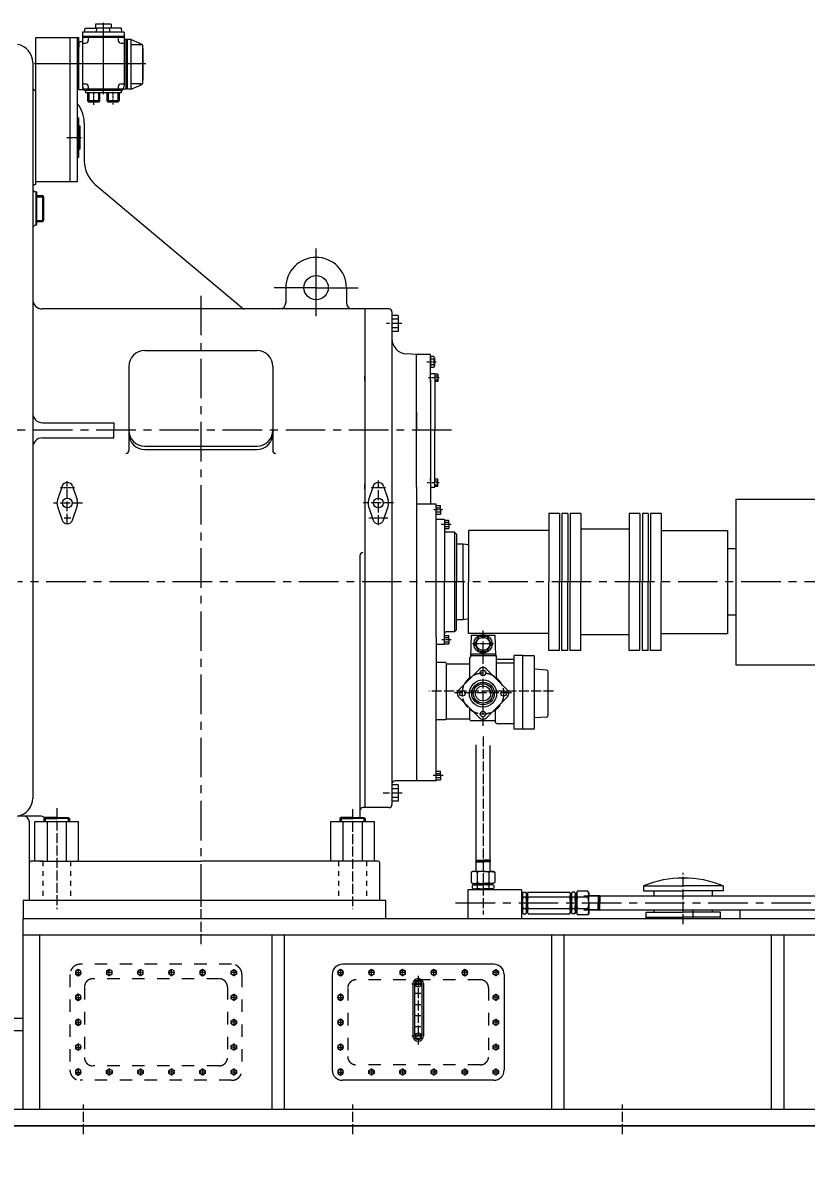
# Model space of a CAD drawing. Header units: millimetres. Extents: x -186 to 966092, y 1050 to 737262.
# Drawn here: x 468771 to 516784, y 422723 to 492206 of the extents above; entities that cross this region are included whole.
import ezdxf

# ---------------------------------------------------------------- set-up
doc = ezdxf.new("R2010")
doc.units = ezdxf.units.MM
doc.header["$LTSCALE"] = 25.4
for name, pattern in [('ACAD_ISO04W100', [30, 24, -3, 0, -3]), ('CENTER', [50.8, 31.75, -6.35, 6.35, -6.35]), ('CHAIN', [0.7087, 0.4724, -0.0591, 0.1181, -0.0591]), ('EB_DASH', [6, 3, -3])]:
    doc.linetypes.add(name, pattern=pattern)
doc.layers.get('Defpoints').update_dxf_attribs({"lineweight": 5})
doc.layers.add('CAXA1', color=5, linetype='CENTER', lineweight=5)
doc.styles.add('Roman', font='arial.ttf')
doc.styles.get("Standard").update_dxf_attribs({"font": 'arial.ttf'})
doc.dimstyles.new('ISO-25', dxfattribs={"dimscale": 30, "dimtxt": 38.1, "dimasz": 38.1, "dimexe": 50.8, "dimexo": 50.8, "dimgap": 15.875, "dimtad": 1, "dimtih": 1, "dimtoh": 1, "dimdec": 1, "dimlfac": 0.03937, "dimdsep": 46, "dimtxsty": 'Standard', "dimcen": 63.5, "dimclrd": 7, "dimclre": 7, "dimclrt": 7, "dimadec": 0, "dimazin": 0, "dimtfac": 1, "dimtdec": 1, "dimtmove": 0, "dimatfit": 3, "dimfxl": 25.4, "dimlwd": 5, "dimlwe": 5, "dimarcsym": 0})

# ---------------------------------------------------------------- blocks, each defined once
blk = doc.blocks.new('*D242')
at = {"color": 7, "linetype": 'Continuous', "lineweight": 5, "transparency": 16777216}
for p, q in [((445530, 423064), (445530, 411283)), ((574693, 423064), (574693, 411283)), ((573169, 412807), (447054, 412807))]:
    blk.add_line(p, q, dxfattribs=at)
at = {"color": 7, "transparency": 16777216}
for points in [[(447054, 413061), (447054, 412553), (445530, 412807)], [(573169, 413061), (573169, 412553), (574693, 412807)]]:
    blk.add_solid(points, dxfattribs=at)
at = {"layer": 'Defpoints', "color": 0, "transparency": 16777216}
for p in [(445530, 424588), (574693, 424588), (445530, 412807)]:
    blk.add_point(p, dxfattribs=at)
at = {"color": 7, "lineweight": 5, "transparency": 16777216, "insert": (510181, 415950), "char_height": 5334, "attachment_point": 5, "style": 'Roman'}
blk.add_mtext('A', dxfattribs=at)
blk = doc.blocks.new('*D243')
at = {"color": 7, "linetype": 'Continuous', "lineweight": 5, "transparency": 16777216}
for p, q in [((367099, 432231), (367099, 400606)), ((595450, 422931), (595450, 400606)), ((593926, 402130), (368623, 402130))]:
    blk.add_line(p, q, dxfattribs=at)
at = {"color": 7, "transparency": 16777216}
for points in [[(368623, 402384), (368623, 401876), (367099, 402130)], [(593926, 402384), (593926, 401876), (595450, 402130)]]:
    blk.add_solid(points, dxfattribs=at)
at = {"layer": 'Defpoints', "color": 0, "transparency": 16777216}
for p in [(367099, 433755), (595450, 424455), (367099, 402130)]:
    blk.add_point(p, dxfattribs=at)
at = {"color": 7, "lineweight": 5, "transparency": 16777216, "insert": (510360, 405364), "char_height": 5334, "attachment_point": 5, "style": 'Roman'}
blk.add_mtext('C', dxfattribs=at)

msp = doc.modelspace()

# ---------------------------------------------------------------- linework, layer by layer
at = {"color": 7, "lineweight": 5}
for p, q in [((473223.95, 492118.24), (473223.95, 491865.38)), ((474190.77, 492118.24), (473223.95, 492118.24)), ((474190.77, 492118.24), (474190.77, 491865.38)), ((469570.46, 485171.97), (469570.46, 491289)), ((469570.46, 491289), (472210.64, 491289)), ((471690.04, 482476.01), (471690.04, 491289)), ((472136.27, 485171.97), (472136.27, 491289)), ((472210.64, 490712.62), (472210.64, 491289)), ((472433.75, 491605.08), (472433.75, 488239.78)), ((474980.97, 491363.37), (472433.75, 491363.37)), ((474980.97, 491289), (472433.75, 491289)), ((474962.37, 491623.67), (472452.35, 491623.67)), ((472639.2, 491363.37), (472544.38, 491363.37)), ((472563.9, 491623.67), (472591.79, 491865.38)), ((472591.79, 491865.38), (473325.12, 491865.38)), ((472788.09, 491289), (472788.09, 491117.97)), ((473029.65, 491363.37), (472934.83, 491363.37)), ((473287.39, 491623.67), (473323.79, 491860.76)), ((474072.56, 491876.53), (473342.16, 491876.53)), ((474822.93, 491865.38), (474089.6, 491865.38)), ((474127.34, 491623.67), (474090.93, 491860.76)), ((474479.89, 491363.37), (474385.07, 491363.37)), ((474628.78, 491289), (474628.78, 491117.97)), ((474870.34, 491363.37), (474775.52, 491363.37)), ((474850.82, 491623.67), (474822.93, 491865.38)), ((474980.97, 491605.08), (474980.97, 488314.15)), ((472433.75, 491028.7), (472210.64, 491028.7)), ((472210.64, 491028.7), (472210.64, 490712.62)), ((472210.64, 488091.04), (472210.64, 490712.62)), ((472433.75, 490950.63), (472620.76, 490950.63)), ((474796.11, 490950.63), (474988.93, 490950.63)), ((475427.19, 491177.44), (474980.97, 491177.44)), ((475092.52, 491177.44), (475092.52, 488128.22)), ((475166.9, 491177.44), (475166.9, 488128.22)), ((475166.9, 490966.39), (475166.9, 491061.22)), ((475427.19, 491177.44), (476068.33, 490886.02)), ((475427.19, 488128.22), (475427.19, 491177.44)), ((475986.58, 490845.14), (475427.19, 490845.14)), ((476133.72, 488521.2), (476133.72, 490784.46)), ((476156.03, 490619.66), (476133.72, 490619.66)), ((476156.03, 488686.01), (476156.03, 490619.66)), ((469384.53, 489771.54), (469384.53, 479276.59)), ((476156.03, 488686.01), (476133.72, 488686.01)), ((469570.46, 487867.92), (469570.46, 487867.92)), ((472488.21, 488091.04), (472210.64, 488091.04)), ((472433.75, 488459.2), (472620.76, 488459.2)), ((472610.39, 488054.09), (472610.39, 487905.11)), ((474804.34, 487905.11), (472610.39, 487905.11)), ((475427.19, 488128.22), (472619.68, 488128.22)), ((474795.04, 488053.85), (472619.68, 488053.85)), ((472740.54, 487905.11), (472740.54, 487410.26)), ((472788.09, 488291.86), (472788.09, 488128.22)), ((473484.25, 487905.11), (473484.25, 487410.26)), ((473930.47, 487905.11), (473930.47, 487410.26)), ((474628.78, 488291.86), (474628.78, 488128.22)), ((474674.19, 487905.11), (474674.19, 487410.26)), ((474796.11, 488459.2), (474980.97, 488459.2)), ((474804.34, 488053.85), (474804.34, 487905.11)), ((475166.9, 488339.27), (475166.9, 488244.45)), ((475986.58, 488460.52), (475427.19, 488460.52)), ((475427.19, 488128.22), (476068.33, 488419.65)), ((472740.54, 487410.26), (472814.91, 487335.89)), ((473484.25, 487410.26), (472740.54, 487410.26)), ((473409.88, 487335.89), (472814.91, 487335.89)), ((473484.25, 487410.26), (473409.88, 487335.89)), ((473930.47, 487410.26), (474004.85, 487335.89)), ((474674.19, 487410.26), (473930.47, 487410.26)), ((474599.82, 487335.89), (474004.85, 487335.89)), ((474674.19, 487410.26), (474599.82, 487335.89)), ((472136.27, 486380.5), (472210.64, 486380.5)), ((472210.64, 485171.97), (472210.64, 486380.5)), ((472210.64, 485915.68), (472285.01, 485859.9)), ((472285.01, 484484.03), (472285.01, 485859.9)), ((472545.31, 486065.07), (472545.31, 483721.16)), ((469570.46, 482290.08), (469570.46, 485171.97)), ((472136.27, 482476.01), (472136.27, 485171.97)), ((472210.64, 483963.44), (472210.64, 485171.97)), ((472210.64, 484428.26), (472285.01, 484484.03)), ((472136.27, 483963.44), (472210.64, 483963.44)), ((469570.46, 482476.01), (472136.27, 482476.01)), ((473209.47, 482296.87), (476156.03, 479824.41)), ((469384.53, 482104.16), (469384.53, 482022.51)), ((469570.46, 481836.58), (469570.46, 479791.37)), ((469607.65, 481836.58), (469570.46, 481836.58)), ((469607.65, 481836.58), (469607.65, 479791.37)), ((469607.65, 481613.47), (469979.5, 481613.47)), ((469607.65, 481539.1), (469979.5, 481539.1)), ((469979.5, 481539.1), (469979.5, 480088.86)), ((470053.88, 481539.1), (470053.88, 480088.86)), ((469384.53, 479605.44), (469384.53, 444673.42)), ((469607.65, 479791.37), (469570.46, 479791.37)), ((469607.65, 480088.86), (469979.5, 480088.86)), ((469607.65, 480014.49), (469979.5, 480014.49)), ((476156.03, 479824.41), (482320.78, 474651.58)), ((484890.93, 475961.1), (484890.93, 475031.46)), ((488609.49, 475961.1), (488609.49, 475031.46)), ((488609.49, 475961.1), (488609.49, 475031.46)), ((491212.48, 474659.6), (469979.5, 474659.6)), ((489725.06, 474659.6), (489725.06, 444093.04)), ((491398.41, 474473.67), (491398.41, 457926.08)), ((491398.41, 474395.3), (491398.41, 473622.41)), ((491770.27, 474265.43), (491398.41, 474265.43)), ((491770.27, 474036.88), (491398.41, 474036.88)), ((491770.27, 474265.43), (491770.27, 473268.86)), ((491770.27, 473268.86), (491395.37, 473268.86)), ((491770.27, 473497.41), (491398.41, 473497.41)), ((476245.28, 472106.67), (483124.61, 472106.67)), ((492904.43, 471870.68), (492279.4, 471903.44)), ((493759.36, 471870.68), (492904.43, 471870.68)), ((492904.43, 463737.08), (492904.43, 471870.68)), ((493759.36, 470328.1), (493759.36, 471870.68)), ((475278.45, 471139.85), (475278.45, 465993.59)), ((484091.44, 471139.85), (484091.44, 465993.59)), ((493759.36, 470328.1), (493759.36, 471777.72)), ((493759.36, 471749.37), (493759.36, 471062.35)), ((493970.25, 471749.37), (493759.36, 471749.37)), ((493759.36, 471591.79), (493759.36, 471219.93)), ((493970.25, 471577.61), (493759.36, 471577.61)), ((493970.25, 471234.11), (493759.36, 471234.11)), ((493997.35, 471663.49), (493997.35, 471148.23)), ((489724.75, 470810.9), (489724.72, 470532)), ((489724.75, 470253.11), (489724.72, 470532)), ((493970.25, 471062.35), (493759.36, 471062.35)), ((493759.36, 470737.14), (493759.36, 470922.55)), ((493759.36, 470699.44), (494019.66, 470699.44)), ((494019.66, 470699.44), (494019.66, 467222.48)), ((494205.59, 470662.25), (494019.66, 470662.25)), ((494019.66, 470563.28), (494205.59, 470563.28)), ((494205.59, 470662.25), (494205.59, 470216.02)), ((493759.36, 470178.84), (493759.36, 470328.1)), ((493759.36, 470328.1), (493759.36, 470178.84)), ((493759.36, 470208.84), (493759.36, 462723.02)), ((493759.36, 470208.84), (493759.36, 462723.02)), ((494019.66, 470314.99), (494205.59, 470314.99)), ((494205.59, 470216.02), (494019.66, 470216.02)), ((492904.43, 468338.05), (492904.43, 467222.48)), ((469979.5, 467687.3), (474356.47, 467687.3)), ((474356.47, 467687.3), (474356.47, 467222.48)), ((474356.47, 466757.66), (474356.47, 467222.48)), ((492904.43, 466106.91), (492904.43, 467222.48)), ((494019.66, 463745.52), (494019.66, 467222.48)), ((469979.5, 466757.66), (474356.47, 466757.66)), ((476245.28, 466250.71), (483124.61, 466250.71)), ((476245.28, 466046.04), (483124.61, 466046.04)), ((489724.75, 464191.85), (489724.72, 463912.95)), ((493759.36, 464266.12), (493759.36, 464116.86)), ((493759.36, 464116.86), (493759.36, 464266.12)), ((494205.59, 464228.94), (494019.66, 464228.94)), ((494205.59, 463782.71), (494205.59, 464228.94)), ((471187.04, 463796.94), (470905.2, 462962.5)), ((471821.19, 463796.94), (472103.03, 462962.5)), ((489724.75, 463634.06), (489724.72, 463912.95)), ((490244.66, 463796.94), (489962.82, 462962.5)), ((490878.81, 463796.94), (491160.65, 462962.5)), ((492904.43, 463737.08), (492904.43, 457926.08)), ((493759.36, 463745.52), (494019.66, 463745.52)), ((493759.36, 463707.82), (493759.36, 463522.41)), ((494019.66, 464129.96), (494205.59, 464129.96)), ((494019.66, 463881.68), (494205.59, 463881.68)), ((494205.59, 463782.71), (494019.66, 463782.71)), ((512462.58, 463006.08), (512462.58, 452846.08)), ((512462.58, 463006.08), (520590.58, 463006.08)), ((470905.2, 462557.92), (471187.04, 461723.47)), ((471821.19, 461723.47), (472103.03, 462557.92)), ((489962.82, 462557.92), (490244.66, 461723.47)), ((490878.81, 461723.47), (491160.65, 462557.92)), ((492904.43, 462723.02), (493759.36, 462723.02)), ((494113.1, 462685.84), (492904.43, 462685.84)), ((494113.1, 457926.08), (494113.1, 462685.84)), ((494113.1, 462611.46), (494373.4, 462611.46)), ((494113.1, 462477.8), (494373.4, 462477.8)), ((494113.1, 462224.53), (494373.4, 462224.53)), ((494113.1, 462090.87), (494373.4, 462090.87)), ((494373.4, 462351.17), (494373.4, 462611.46)), ((494373.4, 462351.17), (494373.4, 462090.87)), ((501011.24, 462128.05), (501011.24, 457926.08)), ((501661.99, 462128.05), (501011.24, 462128.05)), ((501661.99, 462128.05), (501661.99, 457926.08)), ((501810.73, 462128.05), (501810.73, 457926.08)), ((502164, 462128.05), (501810.73, 462128.05)), ((502164, 462128.05), (502164, 457926.08)), ((502312.74, 462128.05), (502312.74, 457926.08)), ((502963.49, 462128.05), (502312.74, 462128.05)), ((502963.49, 462128.05), (502963.49, 457926.08)), ((505938.34, 462128.05), (505938.34, 457926.08)), ((506589.08, 462128.05), (505938.34, 462128.05)), ((506589.08, 462128.05), (506589.08, 457926.08)), ((506737.83, 462128.05), (506737.83, 457926.08)), ((507091.09, 462128.05), (506737.83, 462128.05)), ((507091.09, 462128.05), (507091.09, 457926.08)), ((507239.83, 462128.05), (507239.83, 457926.08)), ((507890.58, 462128.05), (507239.83, 462128.05)), ((507890.58, 462128.05), (507890.58, 457926.08)), ((494615.38, 461756.15), (494113.1, 461756.15)), ((494615.38, 461756.15), (494615.38, 457926.08)), ((494615.38, 461718.96), (494875.68, 461718.96)), ((494615.38, 461585.3), (494875.68, 461585.3)), ((494875.68, 461458.66), (494875.68, 461718.96)), ((494875.68, 461458.66), (494875.68, 461198.36)), ((494615.38, 461332.02), (494875.68, 461332.02)), ((494615.38, 461198.36), (494875.68, 461198.36)), ((495228.88, 460975.25), (494726.93, 460975.25)), ((495228.88, 460975.25), (495340.44, 460863.69)), ((495228.88, 460975.25), (495228.88, 454876.91)), ((495340.44, 460863.69), (495340.44, 457926.08)), ((496084.15, 461086.86), (496084.15, 457926.08)), ((501011.24, 461086.86), (496084.15, 461086.86)), ((505938.34, 461163.14), (502963.49, 461163.14)), ((507890.58, 461086.86), (511954.58, 461086.86)), ((511954.58, 461086.86), (511954.58, 454765.3)), ((495767.82, 460250.18), (495340.44, 460250.18)), ((496084.15, 460194.4), (495767.82, 460250.18)), ((495767.82, 457926.08), (495767.82, 460250.18)), ((489427.57, 459545.73), (489427.57, 443498.07)), ((511954.58, 459958.08), (511954.58, 455894.08)), ((512462.58, 459958.08), (511954.58, 459958.08)), ((491398.41, 457926.08), (491398.41, 444278.96)), ((492904.43, 457926.08), (492904.43, 445729.2)), ((494113.1, 454542.24), (494113.1, 457926.08)), ((494615.38, 454096.01), (494615.38, 457926.08)), ((495340.44, 454988.47), (495340.44, 457926.08)), ((495767.82, 457926.08), (495767.82, 455601.98)), ((496084.15, 454765.3), (496084.15, 457926.08)), ((501011.24, 453724.11), (501011.24, 457926.08)), ((501661.99, 453724.11), (501661.99, 457926.08)), ((501810.73, 453724.11), (501810.73, 457926.08)), ((502164, 453724.11), (502164, 457926.08)), ((502312.74, 453724.11), (502312.74, 457926.08)), ((502963.49, 453724.11), (502963.49, 457926.08)), ((505938.34, 453724.11), (505938.34, 457926.08)), ((506589.08, 453724.11), (506589.08, 457926.08)), ((506737.83, 453724.11), (506737.83, 457926.08)), ((507091.09, 453724.11), (507091.09, 457926.08)), ((507239.83, 453724.11), (507239.83, 457926.08)), ((507890.58, 453724.11), (507890.58, 457926.08)), ((512462.58, 455894.08), (511954.58, 455894.08)), ((495767.82, 455601.98), (495340.44, 455601.98)), ((496084.15, 455657.76), (495767.82, 455601.98)), ((494113.1, 454542.24), (494113.1, 451232.67)), ((494113.1, 454542.24), (494113.1, 453240.69)), ((494615.38, 454653.79), (494875.68, 454653.79)), ((494615.38, 454520.13), (494875.68, 454520.13)), ((495228.88, 454876.91), (494726.93, 454876.91)), ((494875.68, 454393.5), (494875.68, 454653.79)), ((495228.88, 454876.91), (495340.44, 454988.47)), ((501011.24, 454765.3), (496084.15, 454765.3)), ((496257.33, 454658.03), (496210.04, 453310.47)), ((496257.33, 454658.03), (496786.09, 454658.03)), ((496718.76, 454579.94), (496461.13, 454133.71)), ((497234.02, 454579.94), (496718.76, 454579.94)), ((497166.69, 454658.03), (497695.45, 454658.03)), ((497491.65, 454133.71), (497234.02, 454579.94)), ((497695.45, 454658.03), (497739.95, 453390)), ((505938.34, 454689.02), (502963.49, 454689.02)), ((507890.58, 454765.3), (511954.58, 454765.3)), ((494615.38, 454096.01), (494113.1, 454096.01)), ((494615.38, 454096.01), (494113.1, 454096.01)), ((494615.38, 454266.86), (494875.68, 454266.86)), ((494615.38, 454133.2), (494875.68, 454133.2)), ((494875.68, 454393.5), (494875.68, 454133.2)), ((496461.13, 454133.71), (496718.76, 453687.48)), ((497234.02, 453687.48), (497491.65, 454133.71)), ((501661.99, 453724.11), (501011.24, 453724.11)), ((502164, 453724.11), (501810.73, 453724.11)), ((502963.49, 453724.11), (502312.74, 453724.11)), ((506589.08, 453724.11), (505938.34, 453724.11)), ((507091.09, 453724.11), (506737.83, 453724.11)), ((507890.58, 453724.11), (507239.83, 453724.11)), ((496158.83, 451983.49), (496158.83, 453289.26)), ((497736.03, 453501.69), (496216.75, 453501.69)), ((497793.95, 453390), (496216.75, 453390)), ((496718.76, 453687.48), (497234.02, 453687.48)), ((497793.95, 451983.49), (497793.95, 453390)), ((497793.95, 453193.27), (498875.31, 453193.27)), ((498875.31, 448909.21), (498875.31, 453412.38)), ((499412.27, 453412.38), (498875.31, 453412.38)), ((499412.27, 453412.38), (500065.25, 453412.38)), ((499412.27, 448909.21), (499412.27, 453412.38)), ((500139.62, 448983.58), (500139.62, 453338.01)), ((494670.88, 452980.96), (494113.1, 452980.96)), ((494745.26, 452906.58), (496158.83, 452906.58)), ((494745.26, 449559.88), (494745.26, 452906.58)), ((495477.62, 451302.28), (496766.04, 452590.7)), ((497186.74, 452590.7), (498475.16, 451302.28)), ((498875.31, 452942.07), (497793.95, 452942.07)), ((500869.81, 452526.88), (500139.62, 452576.23)), ((500973.84, 449760.84), (500973.84, 452415.58)), ((512462.58, 452846.08), (520590.58, 452846.08)), ((494745.26, 449559.88), (494745.26, 451864.87)), ((494113.1, 445729.2), (494113.1, 451232.67)), ((496766.04, 449593.16), (495477.62, 450881.57)), ((497186.74, 449593.16), (498475.16, 450881.57)), ((496158.83, 449526.41), (496158.83, 450200.37)), ((497713.16, 450119.58), (497713.16, 449414.86)), ((500869.81, 449649.53), (500139.62, 449600.19)), ((494670.88, 449485.51), (494113.1, 449485.51)), ((494670.88, 449485.51), (494113.1, 449485.51)), ((494745.26, 449541.29), (496069.31, 449541.29)), ((497713.16, 449414.86), (496270.39, 449414.86)), ((498875.31, 449228.93), (497899.09, 449228.93)), ((499412.27, 448909.21), (498875.31, 448909.21)), ((500065.25, 448909.21), (499412.27, 448909.21)), ((496545.39, 440868.78), (496545.35, 447943.13)), ((497407.44, 440868.79), (497407.44, 447903.82)), ((494113.1, 446324.17), (494373.4, 446324.17)), ((494113.1, 446190.51), (494373.4, 446190.51)), ((494373.4, 446063.87), (494373.4, 446324.17)), ((491770.27, 445483.78), (491398.41, 445483.78)), ((494113.1, 445729.2), (491584.34, 445729.2)), ((491770.27, 445483.78), (491770.27, 444487.2)), ((494113.1, 445937.23), (494373.4, 445937.23)), ((494113.1, 445803.57), (494373.4, 445803.57)), ((494373.4, 446063.87), (494373.4, 445803.57)), ((491770.27, 445255.22), (491398.41, 445255.22)), ((491770.27, 444715.76), (491398.41, 444715.76)), ((491212.48, 444093.04), (489613.5, 444093.04)), ((491770.27, 444487.2), (491395.37, 444487.2)), ((469830.76, 443572.44), (468449.3, 443572.44)), ((470158, 443498.07), (470072.47, 443429.64)), ((470072.47, 443429.64), (470072.47, 443237.77)), ((470072.47, 443429.64), (470853.37, 443429.64)), ((470853.37, 443498.07), (470158, 443498.07)), ((470158, 443429.64), (470158, 443237.77)), ((470853.37, 443498.07), (471548.74, 443498.07)), ((471634.26, 443429.64), (470853.37, 443429.64)), ((471548.74, 443498.07), (471634.26, 443429.64)), ((471548.74, 443429.64), (471548.74, 443237.77)), ((471634.26, 443429.64), (471634.26, 443237.77)), ((488285.98, 443498.07), (488200.45, 443429.64)), ((488200.45, 443429.64), (488200.45, 443237.77)), ((488200.45, 443429.64), (488981.35, 443429.64)), ((488981.35, 443498.07), (488285.98, 443498.07)), ((488285.98, 443429.64), (488285.98, 443237.77)), ((488981.35, 443498.07), (489676.72, 443498.07)), ((489762.24, 443429.64), (488981.35, 443429.64)), ((489676.72, 443498.07), (489762.24, 443429.64)), ((489676.72, 443429.64), (489676.72, 443237.77)), ((489762.24, 443429.64), (489762.24, 443237.77)), ((469180.01, 438403.64), (469180.01, 443200.58)), ((469514.68, 443237.77), (472192.05, 443237.77)), ((469514.68, 440820.7), (469514.68, 443237.77)), ((470262.94, 443237.77), (470262.94, 440820.7)), ((471443.79, 443237.77), (471443.79, 440820.7)), ((472192.05, 440820.7), (472192.05, 443237.77)), ((487642.66, 443237.77), (490320.03, 443237.77)), ((487642.66, 440820.7), (487642.66, 443237.77)), ((488390.92, 443237.77), (488390.92, 440820.7)), ((489571.77, 443237.77), (489571.77, 440820.7)), ((490320.03, 440820.7), (490320.03, 443237.77)), ((470016.69, 440820.7), (469291.57, 440820.7)), ((469830.76, 440820.7), (479684.95, 440820.7)), ((490133.74, 440820.7), (479684.95, 440820.7)), ((490543.14, 440820.7), (489799.43, 440820.7)), ((490654.7, 438403.64), (490654.7, 440709.15)), ((496545.39, 440868.78), (496976.41, 440868.79)), ((496632.03, 440818.66), (496545.39, 440868.78)), ((496632.03, 440818.67), (496545.39, 440768.54)), ((496545.68, 440184.49), (496545.39, 440768.58)), ((496545.39, 440768.54), (496545.39, 440768.58)), ((496545.39, 440768.54), (496976.4, 440768.55)), ((496632.03, 440818.67), (496976.41, 440818.67)), ((496632.03, 440818.66), (496976.41, 440818.67)), ((497407.44, 440868.79), (496976.41, 440868.79)), ((497320.79, 440818.68), (496976.41, 440818.67)), ((497320.79, 440818.67), (496976.41, 440818.67)), ((497407.44, 440768.55), (496976.42, 440768.55)), ((497320.79, 440818.67), (497407.44, 440868.79)), ((497320.79, 440818.68), (497407.44, 440768.55)), ((497407.15, 440184.5), (497407.44, 440768.59)), ((497407.44, 440768.55), (497407.44, 440768.59)), ((496258.56, 440129.14), (496258.01, 439503.75)), ((496258.56, 440129.14), (496258.01, 439503.75)), ((496354.91, 440184.66), (496258.56, 440129.14)), ((496354.91, 440184.66), (496258.56, 440129.14)), ((496977.43, 440184.12), (496354.91, 440184.66)), ((496977.43, 440184.12), (496354.91, 440184.66)), ((496617.97, 440128.83), (496617.42, 439503.43)), ((496617.97, 440128.83), (496617.42, 439503.43)), ((496975.41, 440184.12), (497597.92, 440184.67)), ((496975.41, 440184.12), (497597.92, 440184.67)), ((497334.87, 440128.84), (497335.43, 439503.44)), ((497334.87, 440128.84), (497335.43, 439503.44)), ((497597.92, 440184.67), (497694.28, 440129.16)), ((497597.92, 440184.67), (497694.28, 440129.16)), ((497694.28, 440129.16), (497694.84, 439503.76)), ((497694.28, 440129.16), (497694.84, 439503.76)), ((496285.45, 439486.91), (496354.27, 439448.06)), ((496308.63, 439322.54), (496392.49, 439370.86)), ((496308.63, 439322.54), (496308.63, 439165.18)), ((496392.5, 439116.86), (496308.63, 439165.18)), ((496354.27, 439448.06), (496976.78, 439447.52)), ((496354.27, 439448.06), (496976.78, 439447.52)), ((496392.49, 439370.86), (496976.4, 439370.87)), ((496481.48, 439447.95), (496481.4, 439370.86)), ((496481.48, 439447.95), (496481.4, 439370.86)), ((496617.24, 439320.25), (496617.24, 439167.47)), ((497598.59, 439448.07), (496976.07, 439447.52)), ((497598.59, 439448.07), (496976.07, 439447.52)), ((497560.36, 439370.87), (496976.46, 439370.87)), ((497335.61, 439320.26), (497335.61, 439167.48)), ((497471.37, 439447.96), (497471.46, 439370.87)), ((497471.37, 439447.96), (497471.46, 439370.87)), ((497644.22, 439322.55), (497560.36, 439370.87)), ((497560.36, 439116.87), (497644.22, 439165.19)), ((497667.4, 439486.92), (497598.59, 439448.07)), ((497644.22, 439322.55), (497644.22, 439165.19)), ((506806.37, 439301.24), (506806.37, 438991)), ((506806.37, 439301.24), (509247.85, 439301.24)), ((509247.85, 439777.27), (509332.65, 439777.27)), ((511689.34, 439301.24), (509247.85, 439301.24)), ((511689.34, 439301.24), (511689.34, 438991)), ((499338.64, 439066.07), (496036.74, 439066.07)), ((496036.74, 439066.07), (496036.74, 437288.07)), ((496392.5, 439116.86), (496976.4, 439116.87)), ((496443.03, 439066.06), (496443.03, 439116.86)), ((497560.36, 439116.87), (496976.46, 439116.87)), ((497509.83, 439066.07), (497509.83, 439116.87)), ((499338.64, 439066.07), (499338.64, 437288.07)), ((499338.64, 438786.5), (499389.44, 438786.5)), ((499389.44, 438837.39), (499437.84, 438921.21)), ((499389.44, 438253.1), (499389.44, 438837.39)), ((499437.84, 438921.21), (499595.05, 438921.21)), ((499595.05, 438612.6), (499437.84, 438612.6)), ((499643.44, 438837.39), (499595.05, 438921.21)), ((499642.73, 438786.5), (499694.24, 438786.5)), ((499643.44, 438253.1), (499643.44, 438837.39)), ((499643.44, 438748.49), (499643.44, 438837.39)), ((499643.44, 438837.39), (499643.44, 438253.19)), ((499643.44, 438253.1), (499643.44, 438837.39)), ((499694.24, 438837.39), (499742.64, 438921.21)), ((499694.24, 438253.19), (499694.24, 438837.39)), ((499694.24, 438837.39), (499694.24, 438672.29)), ((499694.24, 438253.1), (499694.24, 438837.39)), ((499742.64, 438921.21), (502288.16, 438921.21)), ((502288.16, 438612.6), (499742.64, 438612.6)), ((502336.55, 438837.39), (502288.16, 438921.21)), ((502336.55, 438253.1), (502336.55, 438837.39)), ((502336.55, 438837.39), (502336.55, 438253.19)), ((502336.55, 438748.49), (502336.55, 438837.39)), ((502336.55, 438786.5), (502388.07, 438786.5)), ((502336.55, 438253.1), (502336.55, 438786.5)), ((502387.35, 438837.39), (502435.75, 438921.21)), ((502387.35, 438837.39), (502387.35, 438672.29)), ((502387.35, 438253.19), (502387.35, 438837.39)), ((502592.96, 438921.21), (502435.75, 438921.21)), ((502592.96, 438612.6), (502435.75, 438612.6)), ((502641.35, 438837.39), (502592.96, 438921.21)), ((502641.35, 438253.1), (502641.35, 438837.39)), ((502641.35, 438748.49), (502641.35, 438837.39)), ((502641.35, 438837.39), (502641.35, 438253.19)), ((502717.55, 438748.49), (502641.35, 438748.49)), ((502717.55, 438875.7), (502773.16, 438972.01)), ((502717.55, 438748.49), (502717.55, 438875.7)), ((502717.55, 438875.7), (502717.55, 438253.19)), ((503398.55, 438972.01), (502773.16, 438972.01)), ((503398.55, 438612.6), (502773.16, 438612.6)), ((503158.8, 438685.07), (520517.7, 438685.07)), ((503454.15, 438875.7), (503398.55, 438972.01)), ((503454.15, 438875.7), (503454.15, 438684.99)), ((503454.15, 438253.19), (503454.15, 438875.7)), ((504037.83, 438685.07), (503454.15, 438685.07)), ((504089.15, 438596.17), (504037.83, 438685.07)), ((504037.83, 438685.07), (504037.83, 438253.36)), ((504089.15, 438596.17), (504140.48, 438685.07)), ((504089.15, 438253.54), (504089.15, 438596.17)), ((504140.48, 438685.07), (507877.05, 438685.07)), ((504140.48, 438685.07), (504140.48, 438253.36)), ((506806.37, 438991), (509247.85, 438991)), ((507469.85, 438685.07), (507469.85, 438991)), ((511689.34, 438991), (509247.85, 438991)), ((511025.85, 438685.07), (511025.85, 438991)), ((491026.55, 438403.64), (468808.16, 438403.64)), ((468808.16, 438403.64), (468808.16, 437288.07)), ((490654.7, 438403.64), (469180.01, 438403.64)), ((491026.55, 437288.07), (491026.55, 438403.64)), ((499389.44, 438253.45), (499389.44, 437669.15)), ((499595.05, 437893.94), (499437.84, 437893.94)), ((499643.44, 438253.45), (499643.44, 437669.15)), ((499643.44, 438253.45), (499643.44, 437669.15)), ((499643.44, 437669.15), (499643.44, 438253.35)), ((499643.44, 437758.05), (499643.44, 437669.15)), ((499694.24, 438253.45), (499694.24, 437669.15)), ((499694.24, 438253.35), (499694.24, 437669.15)), ((499694.24, 437669.15), (499694.24, 437834.25)), ((502288.16, 437893.94), (499742.64, 437893.94)), ((502336.55, 438253.45), (502336.55, 437669.15)), ((502336.55, 438253.45), (502336.55, 437720.05)), ((502336.55, 437669.15), (502336.55, 438253.35)), ((502336.55, 437758.05), (502336.55, 437669.15)), ((502387.35, 438253.35), (502387.35, 437669.15)), ((502387.35, 437669.15), (502387.35, 437834.25)), ((502592.96, 437893.94), (502435.75, 437893.94)), ((502641.35, 438253.45), (502641.35, 437669.15)), ((502641.35, 437669.15), (502641.35, 438253.35)), ((502717.55, 437758.05), (502641.35, 437758.05)), ((502641.35, 437758.05), (502641.35, 437669.15)), ((502717.55, 437630.84), (502717.55, 438253.35)), ((502717.55, 437758.05), (502717.55, 437630.84)), ((503398.55, 437893.94), (502773.16, 437893.94)), ((503158.8, 437821.47), (520517.7, 437821.47)), ((503454.15, 438253.35), (503454.15, 437630.84)), ((503454.15, 437630.84), (503454.15, 437821.55)), ((504037.83, 437821.47), (503454.15, 437821.47)), ((504037.83, 437821.47), (504037.83, 438253.18)), ((504089.15, 437910.37), (504037.83, 437821.47)), ((504089.15, 438253), (504089.15, 437910.37)), ((504089.15, 437910.37), (504140.48, 437821.47)), ((504140.48, 437821.47), (504140.48, 438253.18)), ((504140.48, 437821.47), (507877.05, 437821.47)), ((507469.85, 437679.02), (507469.85, 437821.47)), ((509828.84, 437821.47), (509828.84, 437288.07)), ((511025.85, 437679.02), (511025.85, 437821.47)), ((512730.59, 437288.07), (512730.59, 437821.47)), ((487431.95, 437288.07), (468808.16, 437288.07)), ((468808.16, 425604.07), (468808.16, 437288.07)), ((574692.58, 437288.07), (487431.95, 437288.07)), ((499338.64, 437720.05), (499389.44, 437720.05)), ((499389.44, 437669.15), (499437.84, 437585.33)), ((499437.84, 437585.33), (499595.05, 437585.33)), ((499643.44, 437669.15), (499595.05, 437585.33)), ((499642.73, 437720.05), (499694.24, 437720.05)), ((499694.24, 437669.15), (499742.64, 437585.33)), ((499742.64, 437585.33), (502288.16, 437585.33)), ((502336.55, 437669.15), (502288.16, 437585.33)), ((502336.55, 437720.05), (502388.07, 437720.05)), ((502387.35, 437669.15), (502435.75, 437585.33)), ((502592.96, 437585.33), (502435.75, 437585.33)), ((502641.35, 437669.15), (502592.96, 437585.33)), ((502717.55, 437630.84), (502773.16, 437534.53)), ((503398.55, 437534.53), (502773.16, 437534.53)), ((503454.15, 437630.84), (503398.55, 437534.53)), ((506961.85, 437679.02), (509247.85, 437679.02)), ((506961.85, 437288.07), (506961.85, 437679.02)), ((506961.85, 437377.47), (509247.85, 437377.47)), ((511533.85, 437679.02), (509247.85, 437679.02)), ((511533.85, 437377.47), (509247.85, 437377.47)), ((511533.85, 437288.07), (511533.85, 437679.02)), ((573676.58, 436272.07), (468808.16, 436272.07)), ((469824.16, 425604.07), (469824.16, 436272.07)), ((484050.08, 425604.07), (484050.08, 436272.07)), ((484812.08, 425604.07), (484812.08, 436272.07)), ((501194.36, 425604.07), (501194.36, 436272.07)), ((501956.36, 425604.07), (501956.36, 436272.07)), ((514656.36, 425604.07), (514656.36, 436272.07)), ((515418.36, 425604.07), (515418.36, 436272.07)), ((497638.72, 434494.07), (488367.72, 434494.07)), ((487732.72, 433859.07), (487732.72, 428017.07)), ((498273.72, 433859.07), (498273.72, 428017.07)), ((492673.02, 433287.45), (492673.02, 430112.45)), ((492772.74, 433287.45), (492772.74, 430112.45)), ((493184.71, 433317.62), (492821.74, 433317.62)), ((493184.71, 433257.28), (492821.74, 433257.28)), ((493233.71, 433287.45), (493233.71, 430112.45)), ((493333.42, 433287.45), (493333.42, 430112.45)), ((492841.28, 432715.95), (493165.16, 432715.95)), ((492841.28, 432038.62), (493165.16, 432038.62)), ((445530.28, 431192.07), (468808.16, 431192.07)), ((492841.28, 431361.28), (493165.16, 431361.28)), ((445530.28, 430430.07), (468808.16, 430430.07)), ((493184.71, 430142.62), (492821.74, 430142.62)), ((492841.28, 430683.95), (493165.16, 430683.95)), ((493184.71, 430082.28), (492821.74, 430082.28)), ((497638.72, 427382.07), (488367.72, 427382.07)), ((445530.28, 425604.07), (574692.58, 425604.07)), ((612274.37, 424588.07), (362540.32, 424588.07)), ((445530.28, 424588.07), (574692.58, 424588.07))]:
    msp.add_line(p, q, dxfattribs=at)
at = {"color": 7, "linetype": 'CHAIN', "lineweight": 5, "ltscale": 10}
for p, q in [((473707.36, 492205.68), (473707.36, 487813.99)), ((476324.76, 489690.02), (469478.4, 489690.02)), ((486750.21, 474209.05), (486750.21, 478359.24)), ((486750.21, 475961.1), (484173.62, 475961.1)), ((486750.21, 475961.1), (489326.8, 475961.1))]:
    msp.add_line(p, q, dxfattribs=at)
at = {"color": 7, "linetype": 'Continuous', "lineweight": 5}
for p, q in [((472814.91, 487905.11), (472814.91, 487410.26)), ((473409.88, 487905.11), (473409.88, 487410.26)), ((474004.85, 487905.11), (474004.85, 487410.26)), ((474599.82, 487905.11), (474599.82, 487410.26))]:
    msp.add_line(p, q, dxfattribs=at)
at = {"color": 7, "linetype": 'ACAD_ISO04W100', "lineweight": 5, "ltscale": 0.3}
for p, q in [((473112.39, 487973.51), (473112.39, 487178.87)), ((474302.33, 487961.23), (474302.33, 487185)), ((471474.36, 485171.97), (472405.38, 485171.97)), ((494108.91, 471405.86), (493528.71, 471405.86)), ((494280.15, 470439.14), (493599.7, 470439.14)), ((471950.34, 463689.85), (471057.89, 463689.85)), ((491007.96, 463689.85), (490115.51, 463689.85)), ((494280.15, 464005.82), (493559.88, 464005.82)), ((494484.23, 462351.17), (493958.22, 462351.17)), ((471727.23, 461830.57), (471281, 461830.57)), ((491147.92, 461830.57), (489974.24, 461830.57)), ((494420.62, 461458.66), (495015.97, 461458.66)), ((494455.08, 454393.5), (495015.97, 454393.5)), ((497625.45, 454133.71), (496329.58, 454133.71))]:
    msp.add_line(p, q, dxfattribs=at)
at = {"color": 7, "linetype": 'ACAD_ISO04W100', "lineweight": 5}
for p, q in [((492002.52, 473767.14), (491056, 473767.14)), ((471504.11, 461495.9), (471504.11, 464107.76)), ((490561.73, 461415.98), (490561.73, 464136.07)), ((472436.86, 462760.21), (470649.91, 462760.21)), ((491494.48, 462768.49), (489626.8, 462768.49)), ((496976.39, 449100.45), (496976.39, 454951.31)), ((501299.81, 451232.67), (493662.91, 451232.67)), ((498713.59, 451121.11), (495231.6, 451121.11)), ((496976.39, 448454.24), (496976.44, 437554.44)), ((494524.7, 446063.87), (493871.66, 446063.87)), ((492017.01, 444985.49), (490867.56, 444985.49)), ((470853.37, 444057.2), (470853.37, 437864.35)), ((488981.35, 443992.17), (488981.35, 437864.35)), ((509247.85, 436947.76), (509247.85, 440092.19)), ((479684.95, 438625.78), (479684.95, 435613.5)), ((488050.22, 433986.07), (488431.22, 433986.07)), ((488240.72, 434201.44), (488240.72, 433773.85)), ((490336.22, 433987.64), (489955.22, 433987.64)), ((490145.72, 433772.28), (490145.72, 434199.87)), ((492241.22, 433987.64), (491860.22, 433987.64)), ((492050.72, 433772.28), (492050.72, 434199.87)), ((493003.22, 433792.64), (493003.22, 429586.79)), ((494146.22, 433987.64), (493765.22, 433987.64)), ((493955.72, 433772.28), (493955.72, 434199.87)), ((496051.22, 433986.07), (495670.22, 433986.07)), ((496005.57, 433986.07), (495715.88, 433986.07)), ((495860.72, 433770.71), (495860.72, 434198.3)), ((495860.72, 433841.23), (495860.72, 434130.92)), ((497956.22, 433986.07), (497575.22, 433986.07)), ((497765.72, 434201.44), (497765.72, 433773.85)), ((492620.4, 433287.45), (493383.37, 433287.45)), ((488050.22, 432462.07), (488431.22, 432462.07)), ((488095.88, 432462.07), (488385.57, 432462.07)), ((488240.72, 432677.44), (488240.72, 432249.85)), ((488240.72, 432606.92), (488240.72, 432317.23)), ((497956.22, 432462.07), (497575.22, 432462.07)), ((497910.57, 432462.07), (497620.88, 432462.07)), ((497765.72, 432677.44), (497765.72, 432249.85)), ((497765.72, 432606.92), (497765.72, 432317.23)), ((488050.22, 430938.07), (488431.22, 430938.07)), ((488095.88, 430938.07), (488385.57, 430938.07)), ((488240.72, 431153.44), (488240.72, 430725.85)), ((488240.72, 431082.92), (488240.72, 430793.23)), ((497956.22, 430938.07), (497575.22, 430938.07)), ((497910.57, 430938.07), (497620.88, 430938.07)), ((497765.72, 431153.44), (497765.72, 430725.85)), ((497765.72, 431082.92), (497765.72, 430793.23)), ((492620.4, 430112.45), (493383.37, 430112.45)), ((488050.22, 429414.07), (488431.22, 429414.07)), ((488095.88, 429414.07), (488385.57, 429414.07)), ((488240.72, 429629.44), (488240.72, 429201.85)), ((488240.72, 429558.92), (488240.72, 429269.23)), ((497956.22, 429414.07), (497575.22, 429414.07)), ((497910.57, 429414.07), (497620.88, 429414.07)), ((497765.72, 429629.44), (497765.72, 429201.85)), ((497765.72, 429558.92), (497765.72, 429269.23)), ((488240.72, 428105.44), (488240.72, 427677.85)), ((488240.72, 428034.92), (488240.72, 427745.23)), ((490145.72, 428103.87), (490145.72, 427676.28)), ((492050.72, 428103.87), (492050.72, 427676.28)), ((493955.72, 428103.87), (493955.72, 427676.28)), ((495860.72, 428105.44), (495860.72, 427677.85)), ((495860.72, 428034.92), (495860.72, 427745.23)), ((497765.72, 428105.44), (497765.72, 427677.85)), ((497765.72, 428034.92), (497765.72, 427745.23)), ((488050.22, 427890.07), (488431.22, 427890.07)), ((488095.88, 427890.07), (488385.57, 427890.07)), ((490336.22, 427888.5), (489955.22, 427888.5)), ((492241.22, 427888.5), (491860.22, 427888.5)), ((494146.22, 427888.5), (493765.22, 427888.5)), ((496051.22, 427890.07), (495670.22, 427890.07)), ((496005.57, 427890.07), (495715.88, 427890.07)), ((497956.22, 427890.07), (497575.22, 427890.07)), ((497910.57, 427890.07), (497620.88, 427890.07)), ((472491.16, 424075.78), (472491.16, 425904.16)), ((489001.16, 424075.78), (489001.16, 425904.16)), ((505511.16, 424075.78), (505511.16, 425904.16))]:
    msp.add_line(p, q, dxfattribs=at)
at = {"color": 7, "linetype": 'EB_DASH', "lineweight": 5, "ltscale": 4}
for p, q in [((469998.1, 440820.7), (469998.1, 438403.64)), ((471708.63, 440820.7), (471708.63, 438403.64)), ((488126.08, 440820.7), (488126.08, 438403.64)), ((489836.61, 440820.7), (489836.61, 438403.64))]:
    msp.add_line(p, q, dxfattribs=at)
at = {"color": 7, "linetype": 'EB_DASH', "lineweight": 5, "ltscale": 10}
for p, q in [((481572.62, 434494.07), (472301.62, 434494.07)), ((471666.62, 433859.07), (471666.62, 428017.07)), ((471984.12, 433986.07), (472365.12, 433986.07)), ((472174.62, 434201.44), (472174.62, 433773.85)), ((480810.62, 433605.07), (473063.62, 433605.07)), ((474270.12, 433987.64), (473889.12, 433987.64)), ((474079.62, 433772.28), (474079.62, 434199.87)), ((476175.12, 433987.64), (475794.12, 433987.64)), ((475984.62, 433772.28), (475984.62, 434199.87)), ((478080.12, 433987.64), (477699.12, 433987.64)), ((477889.62, 433772.28), (477889.62, 434199.87)), ((479985.12, 433986.07), (479604.12, 433986.07)), ((479939.47, 433986.07), (479649.78, 433986.07)), ((479794.62, 433770.71), (479794.62, 434198.3)), ((479794.62, 433841.23), (479794.62, 434130.92)), ((481890.12, 433986.07), (481509.12, 433986.07)), ((481699.62, 434201.44), (481699.62, 433773.85)), ((482207.62, 433859.07), (482207.62, 428017.07)), ((472555.62, 433097.07), (472555.62, 428779.07)), ((481318.62, 433097.07), (481318.62, 428779.07)), ((488685.22, 433033.57), (488685.22, 428842.57)), ((496813.22, 433541.57), (489193.22, 433541.57)), ((497321.22, 433033.57), (497321.22, 428842.57)), ((471984.12, 432462.07), (472365.12, 432462.07)), ((472029.78, 432462.07), (472319.47, 432462.07)), ((472174.62, 432677.44), (472174.62, 432249.85)), ((472174.62, 432606.92), (472174.62, 432317.23)), ((481890.12, 432462.07), (481509.12, 432462.07)), ((481844.47, 432462.07), (481554.78, 432462.07)), ((481699.62, 432677.44), (481699.62, 432249.85)), ((481699.62, 432606.92), (481699.62, 432317.23)), ((471984.12, 430938.07), (472365.12, 430938.07)), ((472029.78, 430938.07), (472319.47, 430938.07)), ((472174.62, 431153.44), (472174.62, 430725.85)), ((472174.62, 431082.92), (472174.62, 430793.23)), ((481890.12, 430938.07), (481509.12, 430938.07)), ((481844.47, 430938.07), (481554.78, 430938.07)), ((481699.62, 431153.44), (481699.62, 430725.85)), ((481699.62, 431082.92), (481699.62, 430793.23)), ((471984.12, 429414.07), (472365.12, 429414.07)), ((472029.78, 429414.07), (472319.47, 429414.07)), ((472174.62, 429629.44), (472174.62, 429201.85)), ((472174.62, 429558.92), (472174.62, 429269.23)), ((481890.12, 429414.07), (481509.12, 429414.07)), ((481844.47, 429414.07), (481554.78, 429414.07)), ((481699.62, 429629.44), (481699.62, 429201.85)), ((481699.62, 429558.92), (481699.62, 429269.23)), ((472174.62, 428105.44), (472174.62, 427677.85)), ((472174.62, 428034.92), (472174.62, 427745.23)), ((480810.62, 428271.07), (473063.62, 428271.07)), ((474079.62, 428103.87), (474079.62, 427676.28)), ((475984.62, 428103.87), (475984.62, 427676.28)), ((477889.62, 428103.87), (477889.62, 427676.28)), ((479794.62, 428105.44), (479794.62, 427677.85)), ((479794.62, 428034.92), (479794.62, 427745.23)), ((481699.62, 428105.44), (481699.62, 427677.85)), ((481699.62, 428034.92), (481699.62, 427745.23)), ((496813.22, 428334.57), (489193.22, 428334.57)), ((471984.12, 427890.07), (472365.12, 427890.07)), ((472029.78, 427890.07), (472319.47, 427890.07)), ((481572.62, 427382.07), (472301.62, 427382.07)), ((474270.12, 427888.5), (473889.12, 427888.5)), ((476175.12, 427888.5), (475794.12, 427888.5)), ((478080.12, 427888.5), (477699.12, 427888.5)), ((479985.12, 427890.07), (479604.12, 427890.07)), ((479939.47, 427890.07), (479649.78, 427890.07)), ((481890.12, 427890.07), (481509.12, 427890.07)), ((481844.47, 427890.07), (481554.78, 427890.07))]:
    msp.add_line(p, q, dxfattribs=at)
for points in [[(472174.62, 433795.57), (472339.6, 433890.82), (472339.6, 434081.32), (472174.62, 434176.57), (472009.64, 434081.32), (472009.64, 433890.82)], [(474079.62, 434178.14), (473914.64, 434082.89), (473914.64, 433892.39), (474079.62, 433797.14), (474244.6, 433892.39), (474244.6, 434082.89)], [(475984.62, 434178.14), (475819.64, 434082.89), (475819.64, 433892.39), (475984.62, 433797.14), (476149.6, 433892.39), (476149.6, 434082.89)], [(477889.62, 434178.14), (477724.64, 434082.89), (477724.64, 433892.39), (477889.62, 433797.14), (478054.6, 433892.39), (478054.6, 434082.89)], [(479794.62, 434176.57), (479629.64, 434081.32), (479629.64, 433890.82), (479794.62, 433795.57), (479959.6, 433890.82), (479959.6, 434081.32)], [(481699.62, 433795.57), (481534.64, 433890.82), (481534.64, 434081.32), (481699.62, 434176.57), (481864.6, 434081.32), (481864.6, 433890.82)], [(472174.62, 432271.57), (472339.6, 432366.82), (472339.6, 432557.32), (472174.62, 432652.57), (472009.64, 432557.32), (472009.64, 432366.82)], [(481699.62, 432271.57), (481534.64, 432366.82), (481534.64, 432557.32), (481699.62, 432652.57), (481864.6, 432557.32), (481864.6, 432366.82)], [(472174.62, 430747.57), (472339.6, 430842.82), (472339.6, 431033.32), (472174.62, 431128.57), (472009.64, 431033.32), (472009.64, 430842.82)], [(481699.62, 430747.57), (481534.64, 430842.82), (481534.64, 431033.32), (481699.62, 431128.57), (481864.6, 431033.32), (481864.6, 430842.82)], [(472174.62, 429223.57), (472339.6, 429318.82), (472339.6, 429509.32), (472174.62, 429604.57), (472009.64, 429509.32), (472009.64, 429318.82)], [(481699.62, 429223.57), (481534.64, 429318.82), (481534.64, 429509.32), (481699.62, 429604.57), (481864.6, 429509.32), (481864.6, 429318.82)], [(472174.62, 427699.57), (472339.6, 427794.82), (472339.6, 427985.32), (472174.62, 428080.57), (472009.64, 427985.32), (472009.64, 427794.82)], [(474079.62, 427698), (473914.64, 427793.25), (473914.64, 427983.75), (474079.62, 428079), (474244.6, 427983.75), (474244.6, 427793.25)], [(475984.62, 427698), (475819.64, 427793.25), (475819.64, 427983.75), (475984.62, 428079), (476149.6, 427983.75), (476149.6, 427793.25)], [(477889.62, 427698), (477724.64, 427793.25), (477724.64, 427983.75), (477889.62, 428079), (478054.6, 427983.75), (478054.6, 427793.25)], [(479794.62, 427699.57), (479629.64, 427794.82), (479629.64, 427985.32), (479794.62, 428080.57), (479959.6, 427985.32), (479959.6, 427794.82)], [(481699.62, 427699.57), (481534.64, 427794.82), (481534.64, 427985.32), (481699.62, 428080.57), (481864.6, 427985.32), (481864.6, 427794.82)]]:
    msp.add_lwpolyline(points, close=True, dxfattribs=at)
at = {"color": 7, "lineweight": 5}
for points in [[(488240.72, 433795.57), (488405.7, 433890.82), (488405.7, 434081.32), (488240.72, 434176.57), (488075.75, 434081.32), (488075.75, 433890.82)], [(490145.72, 434178.14), (489980.75, 434082.89), (489980.75, 433892.39), (490145.72, 433797.14), (490310.7, 433892.39), (490310.7, 434082.89)], [(492050.72, 434178.14), (491885.75, 434082.89), (491885.75, 433892.39), (492050.72, 433797.14), (492215.7, 433892.39), (492215.7, 434082.89)], [(493955.72, 434178.14), (493790.75, 434082.89), (493790.75, 433892.39), (493955.72, 433797.14), (494120.7, 433892.39), (494120.7, 434082.89)], [(495860.72, 434176.57), (495695.75, 434081.32), (495695.75, 433890.82), (495860.72, 433795.57), (496025.7, 433890.82), (496025.7, 434081.32)], [(497765.72, 433795.57), (497600.75, 433890.82), (497600.75, 434081.32), (497765.72, 434176.57), (497930.7, 434081.32), (497930.7, 433890.82)], [(488240.72, 432271.57), (488405.7, 432366.82), (488405.7, 432557.32), (488240.72, 432652.57), (488075.75, 432557.32), (488075.75, 432366.82)], [(497765.72, 432271.57), (497600.75, 432366.82), (497600.75, 432557.32), (497765.72, 432652.57), (497930.7, 432557.32), (497930.7, 432366.82)], [(488240.72, 430747.57), (488405.7, 430842.82), (488405.7, 431033.32), (488240.72, 431128.57), (488075.75, 431033.32), (488075.75, 430842.82)], [(497765.72, 430747.57), (497600.75, 430842.82), (497600.75, 431033.32), (497765.72, 431128.57), (497930.7, 431033.32), (497930.7, 430842.82)], [(488240.72, 429223.57), (488405.7, 429318.82), (488405.7, 429509.32), (488240.72, 429604.57), (488075.75, 429509.32), (488075.75, 429318.82)], [(497765.72, 429223.57), (497600.75, 429318.82), (497600.75, 429509.32), (497765.72, 429604.57), (497930.7, 429509.32), (497930.7, 429318.82)], [(488240.72, 427699.57), (488405.7, 427794.82), (488405.7, 427985.32), (488240.72, 428080.57), (488075.75, 427985.32), (488075.75, 427794.82)], [(490145.72, 427698), (489980.75, 427793.25), (489980.75, 427983.75), (490145.72, 428079), (490310.7, 427983.75), (490310.7, 427793.25)], [(492050.72, 427698), (491885.75, 427793.25), (491885.75, 427983.75), (492050.72, 428079), (492215.7, 427983.75), (492215.7, 427793.25)], [(493955.72, 427698), (493790.75, 427793.25), (493790.75, 427983.75), (493955.72, 428079), (494120.7, 427983.75), (494120.7, 427793.25)], [(495860.72, 427699.57), (495695.75, 427794.82), (495695.75, 427985.32), (495860.72, 428080.57), (496025.7, 427985.32), (496025.7, 427794.82)], [(497765.72, 427699.57), (497600.75, 427794.82), (497600.75, 427985.32), (497765.72, 428080.57), (497930.7, 427985.32), (497930.7, 427794.82)]]:
    msp.add_lwpolyline(points, close=True, dxfattribs=at)
for centre, radius in [((486750.21, 475961.1), 743.71), ((471504.11, 462760.21), 297.48), ((490561.73, 462760.21), 297.48), ((496976.39, 454133.71), 557.78), ((496976.39, 454133.71), 409.04), ((496976.39, 452352.52), 167.34), ((496974.56, 451088.21), 836.68), ((496976.39, 451088.21), 691.65), ((496976.39, 451091.93), 594.97), ((495715.8, 451091.93), 167.34), ((496976.39, 451091.93), 464.82), ((498236.98, 451091.93), 167.34), ((496976.39, 449831.34), 167.34), ((488240.72, 433987.64), 156.32), ((490145.72, 433986.07), 156.32), ((492050.72, 433986.07), 156.32), ((493955.72, 433986.07), 156.32), ((495860.72, 433984.5), 156.32), ((497765.72, 433987.64), 156.32), ((493003.22, 433287.45), 183.98), ((488240.72, 432463.64), 156.32), ((497765.72, 432463.64), 156.32), ((488240.72, 430939.64), 156.32), ((497765.72, 430939.64), 156.32), ((493003.22, 430112.45), 183.98), ((488240.72, 429415.64), 156.32), ((497765.72, 429415.64), 156.32), ((488240.72, 427891.64), 156.32), ((490145.72, 427890.07), 156.32), ((492050.72, 427890.07), 156.32), ((493955.72, 427890.07), 156.32), ((495860.72, 427891.64), 156.32), ((497765.72, 427891.64), 156.32)]:
    msp.add_circle(centre, radius, dxfattribs=at)
at = {"color": 7, "linetype": 'ACAD_ISO04W100', "lineweight": 5}
msp.add_circle((496976.39, 451088.21), 1264.31, dxfattribs=at)
at = {"color": 7, "linetype": 'EB_DASH', "lineweight": 5, "ltscale": 10}
for centre in [(472174.62, 433987.64), (474079.62, 433986.07), (475984.62, 433986.07), (477889.62, 433986.07), (479794.62, 433984.5), (481699.62, 433987.64), (472174.62, 432463.64), (481699.62, 432463.64), (472174.62, 430939.64), (481699.62, 430939.64), (472174.62, 429415.64), (481699.62, 429415.64), (472174.62, 427891.64), (474079.62, 427890.07), (475984.62, 427890.07), (477889.62, 427890.07), (479794.62, 427891.64), (481699.62, 427891.64)]:
    msp.add_circle(centre, 156.32, dxfattribs=at)
at = {"color": 7, "lineweight": 5}
for centre, radius, start, end in [((472452.35, 491605.08), 18.59, 90, 180), ((473342.16, 491857.94), 18.59, 90, 171.2712735), ((474072.56, 491857.94), 18.59, 8.7287265, 90), ((474962.37, 491605.08), 18.59, 0, 90), ((468268.97, 489771.54), 1115.57, 0, 80), ((472620.76, 491117.97), 167.34, 270, 0), ((474796.11, 491117.97), 167.34, 180, 270), ((475986.58, 490882.33), 37.19, 270, 65.5560454), ((476022.16, 490784.46), 111.56, 0, 65.5560452), ((476022.16, 488521.2), 111.56, 294.4439548, 0), ((469570.46, 488239.78), 185.93, 180, 270), ((472619.68, 488314.15), 185.93, 180, 270), ((472619.68, 488239.78), 185.93, 180, 270), ((472620.76, 488291.86), 167.34, 0, 90), ((474796.11, 488291.86), 167.34, 90, 180), ((474795.04, 488314.15), 185.93, 270, 0), ((474795.04, 488239.78), 185.93, 270, 323.1301024), ((475986.58, 488423.34), 37.19, 294.4439546, 90), ((470686.03, 486065.07), 1859.28, 359.9999919, 38.7394246), ((474404.59, 483721.16), 1859.28, 180, 230), ((469570.46, 482104.16), 185.93, 90, 180), ((469570.46, 482022.51), 185.93, 180, 270), ((469979.5, 481539.1), 74.37, 0, 90), ((469570.46, 479605.44), 185.93, 90, 180), ((469979.5, 480088.86), 74.37, 270, 0), ((486750.21, 475961.1), 1859.28, 0, 180), ((469979.5, 475254.57), 594.97, 180, 270), ((484519.07, 475031.46), 371.86, 270, 0), ((488981.35, 475031.46), 371.86, 180, 270), ((488981.35, 475031.46), 371.86, 180, 270), ((491212.48, 474473.67), 185.93, 0, 90), ((492328.05, 472831.8), 929.64, 180, 267), ((476245.28, 471139.85), 966.83, 90, 180), ((483124.61, 471139.85), 966.83, 0, 90), ((493847.74, 471663.49), 149.61, 324.9699643, 35.0300357), ((493439.57, 471405.86), 557.78, 342.0660667, 17.9339333), ((493847.74, 471148.23), 149.61, 324.9699643, 35.0300357), ((469979.5, 468282.27), 594.97, 180, 270), ((476245.28, 467217.54), 966.83, 180, 270), ((476245.28, 467012.87), 966.83, 180, 270), ((483124.61, 467217.54), 966.83, 270, 0), ((483124.61, 467012.87), 966.83, 270, 0), ((469979.5, 466162.69), 594.97, 90, 180), ((475092.52, 465993.59), 185.93, 270, 0), ((484277.37, 465993.59), 185.93, 180, 270), ((471504.11, 463689.85), 334.67, 18.6629206, 161.3370943), ((490561.73, 463689.85), 334.67, 18.6629206, 161.3370943), ((471504.11, 462760.21), 632.16, 161.3370861, 198.6629413), ((471504.11, 462760.21), 632.16, 341.3370815, 18.6629097), ((490561.73, 462760.21), 632.16, 161.3370861, 198.6629413), ((490561.73, 462760.21), 632.16, 341.3370815, 18.6629097), ((471504.11, 461830.57), 334.67, 198.6629469, 341.3370794), ((490561.73, 461830.57), 334.67, 198.6629469, 341.3370794), ((494726.93, 461086.81), 111.56, 180, 270), ((489613.5, 459545.73), 185.93, 90, 180), ((494726.93, 454765.35), 111.56, 90, 180), ((496976.39, 451233.23), 2212.62, 110.1566432, 111.6848015), ((500065.25, 453338.01), 74.37, 0, 90), ((494670.88, 452906.58), 74.37, 0, 90), ((496976.39, 452380.34), 297.48, 45, 135), ((500862.29, 452415.58), 111.56, 0, 86.1339126), ((495687.98, 451091.93), 297.48, 135, 225), ((498264.81, 451091.93), 297.48, 315, 45), ((494670.88, 449559.88), 74.37, 270, 0), ((494670.88, 449559.88), 74.37, 270, 0), ((496976.39, 449803.51), 297.48, 225, 315), ((500862.29, 449760.84), 111.56, 273.8660874, 0), ((496069.31, 449429.73), 111.56, 25.6788864, 90.000165), ((496270.39, 449526.41), 111.56, 205.6793309, 270), ((497899.09, 449414.86), 185.93, 180, 270), ((500065.25, 448983.58), 74.37, 270, 0), ((491584.34, 445543.27), 185.93, 90, 180), ((468268.97, 444673.42), 1115.57, 280, 0), ((489613.5, 443907.11), 185.93, 90, 180), ((491212.48, 444278.96), 185.93, 270, 0), ((468808.16, 443200.58), 371.86, 0, 90), ((469830.76, 443014.65), 557.78, 56.7349101, 90), ((469291.57, 440709.15), 111.56, 90, 180), ((490543.14, 440709.15), 111.56, 0, 90), ((496591.99, 440818.68), 68.42, 132.9301861, 227.0730537), ((497360.83, 440818.69), 68.42, 312.9281651, 47.0710326), ((496438.03, 439866.38), 318.21, 55.5655365, 124.3340314), ((496438.03, 439866.38), 318.21, 55.5655365, 124.3340314), ((496976.39, 438994.68), 1189.43, 89.9497839, 107.5377377), ((496976.39, 438994.68), 1189.43, 89.9497839, 107.5377377), ((496976.48, 438994.68), 1189.43, 72.463481, 90.0514348), ((496976.48, 438994.68), 1189.43, 72.463481, 90.0514348), ((497514.81, 439866.39), 318.21, 55.6671873, 124.4356823), ((497514.81, 439866.39), 318.21, 55.6671873, 124.4356823), ((496437.95, 439766.2), 318.21, 235.5655365, 304.3340314), ((496437.95, 439766.2), 318.21, 235.5655365, 304.3340314), ((496462.43, 439108.78), 262.08, 53.7934191, 118.4854753), ((496462.42, 439378.94), 262.08, 241.5169622, 306.2090184), ((497007.11, 437853.51), 1517.68, 91.1593896, 104.8851455), ((497007.05, 440634.24), 1517.68, 255.117292, 268.8430479), ((496977.83, 440636.95), 1189.43, 252.3618302, 269.9497839), ((496977.83, 440636.95), 1189.43, 252.3618302, 269.9497839), ((496975, 440636.95), 1189.43, 270.0514348, 287.6393886), ((496975, 440636.95), 1189.43, 270.0514348, 287.6393886), ((496945.78, 437853.5), 1517.68, 75.1160733, 88.8418292), ((496945.78, 440634.24), 1517.68, 271.1581708, 284.8839267), ((497514.9, 439766.21), 318.21, 235.6671873, 304.4356823), ((497514.9, 439766.21), 318.21, 235.6671873, 304.4356823), ((497490.43, 439108.79), 262.08, 61.5157434, 126.2077997), ((497490.43, 439378.95), 262.08, 233.7922003, 298.4842566), ((509205.46, 433495.7), 6281.72, 89.6132864, 112.4524288), ((509290.25, 433495.7), 6281.72, 67.5475712, 90.3867136), ((499659.64, 438766.9), 270.2, 145.1748168, 214.8251832), ((500748.28, 438253.19), 1358.83, 164.6628265, 180), ((499373.24, 438766.9), 270.2, 325.1748168, 34.8251832), ((498284.61, 438253.19), 1358.83, 0, 15.3371735), ((499964.44, 438766.9), 270.2, 145.1748168, 214.8251832), ((501053.08, 438253.19), 1358.83, 164.6628265, 180), ((502066.35, 438766.9), 270.2, 325.1748168, 34.8251832), ((500977.72, 438253.19), 1358.83, 0, 15.3371735), ((502657.56, 438766.9), 270.2, 145.1748168, 214.8251832), ((503746.19, 438253.19), 1358.83, 164.6628265, 180), ((502371.15, 438766.9), 270.2, 325.1748168, 34.8251832), ((501282.52, 438253.19), 1358.83, 0, 15.3371735), ((503035.76, 438792.3), 318.21, 145.6157525, 214.3842475), ((503906.99, 438253.19), 1189.43, 162.4120462, 180), ((503135.95, 438792.3), 318.21, 325.6157525, 34.3842475), ((502264.72, 438253.19), 1189.43, 0, 17.5879538), ((504089.15, 438596.17), 102.65, 60, 120), ((500748.28, 438253.35), 1358.83, 180, 195.3371735), ((499659.64, 437739.64), 270.2, 145.1748168, 214.8251832), ((498284.61, 438253.35), 1358.83, 344.6628265, 0), ((499373.24, 437739.64), 270.2, 325.1748168, 34.8251832), ((501053.08, 438253.35), 1358.83, 180, 195.3371735), ((499964.44, 437739.64), 270.2, 145.1748168, 214.8251832), ((500977.72, 438253.35), 1358.83, 344.6628265, 0), ((502066.35, 437739.64), 270.2, 325.1748168, 34.8251832), ((503746.19, 438253.35), 1358.83, 180, 195.3371735), ((502657.56, 437739.64), 270.2, 145.1748168, 214.8251832), ((501282.52, 438253.35), 1358.83, 344.6628265, 0), ((502371.15, 437739.64), 270.2, 325.1748168, 34.8251832), ((503906.99, 438253.35), 1189.43, 180, 197.5879538), ((503035.76, 437714.24), 318.21, 145.6157525, 214.3842475), ((502264.72, 438253.35), 1189.43, 342.4120462, 0), ((503135.95, 437714.24), 318.21, 325.6157525, 34.3842475), ((504089.15, 437910.37), 102.65, 240, 300), ((488367.72, 433859.07), 635, 90, 180), ((497638.72, 433859.07), 635, 0, 90), ((493003.22, 433287.45), 330.2, 0, 180), ((493003.22, 433287.45), 230.49, 0, 180), ((493003.22, 430112.45), 330.2, 180, 0), ((493003.22, 430112.45), 230.49, 180, 0), ((488367.72, 428017.07), 635, 180, 270), ((497638.72, 428017.07), 635, 270, 0)]:
    msp.add_arc(centre, radius, start, end, dxfattribs=at)
at = {"color": 7, "linetype": 'EB_DASH', "lineweight": 5, "ltscale": 10}
for centre, radius, start, end in [((472301.62, 433859.07), 635, 90, 180), ((481572.62, 433859.07), 635, 0, 90), ((473063.62, 433097.07), 508, 90, 180), ((480810.62, 433097.07), 508, 0, 90), ((489193.22, 433033.57), 508, 90, 180), ((496813.22, 433033.57), 508, 0, 90), ((473063.62, 428779.07), 508, 180, 270), ((480810.62, 428779.07), 508, 270, 0), ((489193.22, 428842.57), 508, 180, 270), ((496813.22, 428842.57), 508, 270, 0), ((472301.62, 428017.07), 635, 180, 270), ((481572.62, 428017.07), 635, 270, 0)]:
    msp.add_arc(centre, radius, start, end, dxfattribs=at)
at = {"color": 7, "linetype": 'Continuous', "lineweight": 5}
msp.add_point((493982.48, 467222.45), dxfattribs=at)
at = {"layer": 'CAXA1', "linetype": 'CENTER', "lineweight": 5, "ltscale": 3}
for p, q in [((479684.95, 475473.24), (479684.95, 437866.78)), ((495052.45, 467222.48), (365846.44, 467222.48)), ((577149.5, 457926.08), (468478.25, 457926.08)), ((495293.4, 438253.27), (577689.78, 438253.27))]:
    msp.add_line(p, q, dxfattribs=at)

# ---------------------------------------------------------------- dimensions: what is measured, and where the dimension line sits
at = {"color": 7, "lineweight": 5}
for base, p1, p2, text, picture, middle in [((367098.73, 402129.83), (595449.81, 424454.72), (367098.73, 433755.44), 'C', '*D243', (510359.81, 402129.83)), ((445530.28, 412806.89), (574692.58, 424588.07), (445530.28, 424588.07), 'A', '*D242', (510180.62, 412806.89))]:
    dim = msp.add_linear_dim(base=base, p1=p1, p2=p2, angle=180, text=text, dimstyle='ISO-25', override={"dimscale": 30, "dimtxt": 177.8, "dimasz": 50.8, "dimpost": '\\X', "dimtxsty": 'Roman'}, dxfattribs=at)
    dim.commit()
    dim.dimension.update_dxf_attribs({"geometry": picture, "text_midpoint": middle, "dimtype": 160})

doc.saveas('drawing.dxf')
